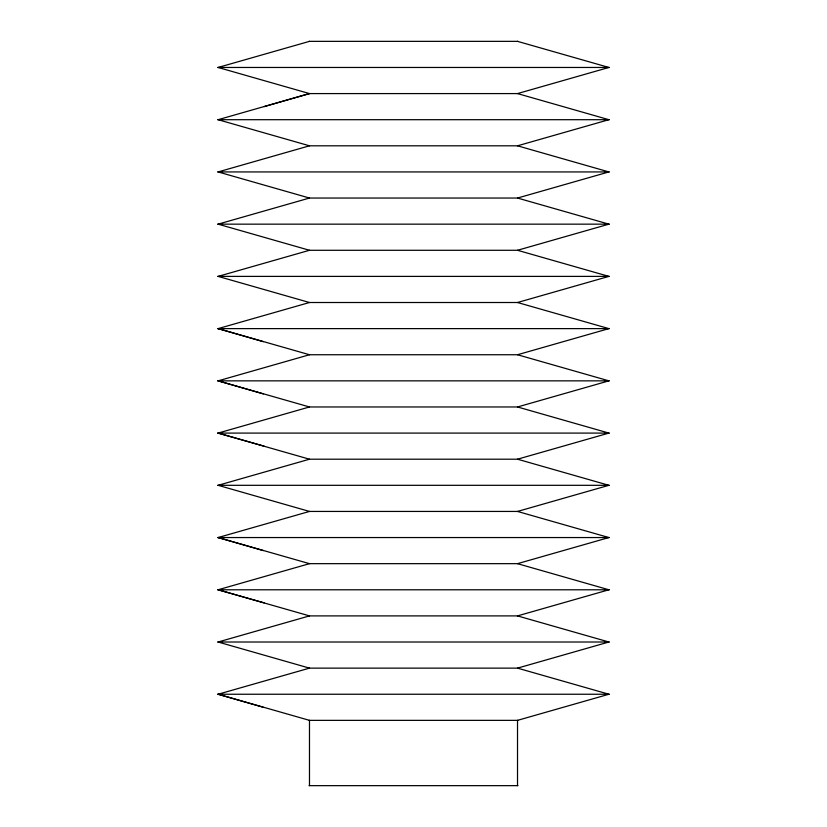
<?xml version="1.0" encoding="UTF-8"?>
<svg xmlns="http://www.w3.org/2000/svg" width="827" height="827" viewBox="0 0 827 827"><rect width="100%" height="100%" fill="white"/><g stroke="black" fill="none" stroke-linecap="round" stroke-linejoin="round"><path stroke-width="1.24" d="M264.061 106.642L309.484 93.585L218.09 67.463L309.484 41.35M263.337 550.606L218.09 537.55L309.484 511.437L218.09 485.315L309.484 459.202L218.09 433.09L309.484 406.967L218.09 380.854L309.484 354.742L218.09 328.619L309.484 302.506L218.09 276.394L309.484 250.281L218.09 224.158L309.484 198.046L218.09 171.933L309.484 145.81L218.09 119.698L309.484 93.585M263.337 707.302L218.09 694.246L309.484 668.133L218.09 642.01L309.484 615.898L218.09 589.785L309.484 563.663L218.09 537.55M309.04 41.35L517.96 41.35M217.635 67.463L609.365 67.463M309.04 93.585L517.96 93.585M217.635 119.698L609.365 119.698M309.04 145.81L517.96 145.81M217.635 171.933L609.365 171.933M309.04 198.046L517.96 198.046M217.635 224.158L609.365 224.158M309.04 250.281L517.96 250.281M217.635 276.394L609.365 276.394M309.04 302.506L517.96 302.506M217.635 328.619L609.365 328.619M309.04 354.742L517.96 354.742M217.635 380.854L609.365 380.854M309.04 406.967L517.96 406.967M217.635 433.09L609.365 433.09M309.04 459.202L517.96 459.202M217.635 485.315L609.365 485.315M309.04 511.437L517.96 511.437M217.635 537.55L609.365 537.55M309.04 563.663L517.96 563.663M217.635 589.785L609.365 589.785M309.04 615.898L517.96 615.898M217.635 642.01L609.365 642.01M309.04 668.133L517.96 668.133M217.635 694.246L609.365 694.246M309.04 720.358L517.96 720.358M309.04 785.65L517.96 785.65M218.09 433.09L264.061 446.146M218.09 589.785L264.061 602.842M218.09 694.246L309.484 720.358L309.484 785.65M517.516 41.35L608.91 67.463L517.516 93.585L608.91 119.698L517.516 145.81L608.91 171.933L517.516 198.046L608.91 224.158L517.516 250.281L608.91 276.394L517.516 302.506L608.91 328.619L517.516 354.742L608.91 380.854L517.516 406.967L608.91 433.09L517.516 459.202L608.91 485.315L517.516 511.437L608.91 537.55L517.516 563.663L608.91 589.785L517.516 615.898L608.91 642.01L517.516 668.133L608.91 694.246L517.516 720.358L517.516 785.65M218.09 328.619L263.337 341.685M218.09 380.854L263.337 393.91"/></g></svg>
